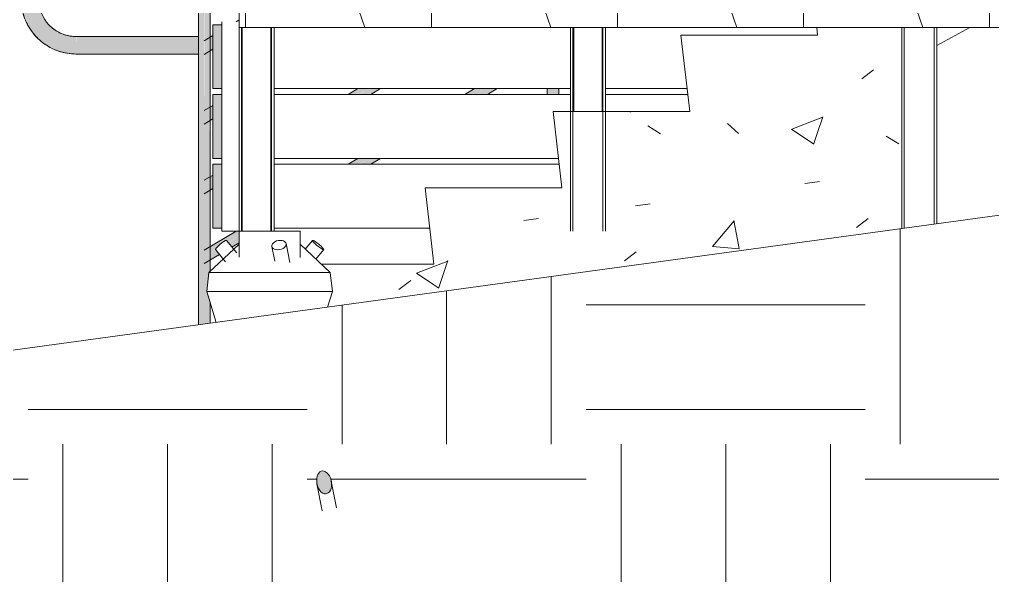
# Model space of a CAD drawing. Header units: inches. Extents: x -4168 to 1483, y -300 to 637.
# Drawn here: x -1173.5 to -1089.8, y -59.6 to -11.8 of the extents above; entities that cross this region are included whole.
import ezdxf

# ---------------------------------------------------------------- set-up
doc = ezdxf.new("R2010")
doc.units = ezdxf.units.IN
doc.header["$MEASUREMENT"] = 0
for name, color, linetype, lineweight in [('0-3', 55, 'Continuous', 9), ('0-5', 10, 'Continuous', 5), ('A-FLOR-7', 192, 'Continuous', 9), ('A-FLOR-HRAL-1', 55, 'Continuous', 9), ('A-FLOR-HRAL-2', 7, 'Continuous', 9), ('A-FLOR-PATT-1', 45, 'Continuous', 9), ('A-GLAZ-CURT', 52, 'Continuous', 9), ('A-GLAZ-CURT-2', 55, 'Continuous', 9), ('A-GLAZ-CURT-3', 23, 'Continuous', 9), ('A-GLAZ-CWMG-1', 55, 'Continuous', 9), ('C-TOPO', 7, 'Continuous', 9), ('C-TOPO-1', 55, 'Continuous', 9), ('C-TOPO-2', 45, 'Continuous', 9), ('S-FNDN-1', 7, 'Continuous', 9), ('S-FNDN-2', 55, 'Continuous', 9), ('S-FNDN-5', 9, 'Continuous', 9), ('S-STRS-3', 55, 'Continuous', 9)]:
    doc.layers.add(name, color=color, linetype=linetype, lineweight=lineweight)
pattern_1 = [(50, (99.77, 146.633), (27.5427, -2.40992), [2.88, -31.68]), (355, (99.77, 146.633), (-5.32784, 28.88427), [2.304, -25.344]), (100.451, (102.067, 146.432), (22.2153, 26.47393), [2.448, -26.924]), (46.184, (99.77, 154.313), (40.9819, -6.3564), [4.32, -47.52]), (96.636, (103.187, 153.784), (35.8907, 37.4062), [3.671, -40.386]), (351.184, (99.77, 154.313), (35.891, 37.4062), [3.456, -38.016]), (21, (103.61, 152.393), (22.92104, -15.46073), [2.88, -31.68]), (326, (103.61, 152.393), (9.34353, 27.84574), [2.304, -25.344]), (71.451, (105.522, 151.105), (32.26477, 12.3844), [2.448, -26.924]), (37.5, (99.771, 146.633), (0.466855, 12.78271), [1.267, -23.77, 1.267, -24.461, -25.44]), (37.5, (99.771, 146.633), (0.466855, 12.78271), [-50.765, 1.267, -24.173]), (7.5, (99.771, 146.633), (10.10159, 15.14509), [1.267, -13.402, 1.267, -23.194, -9.696]), (7.5, (99.771, 146.633), (10.10159, 15.14509), [-39.13, 1.267, -8.429]), (327.5, (91.208, 146.633), (20.49916, -0.86578), [1.267, -8.333, 1.267, -28.685, -39.744]), (327.5, (91.208, 146.633), (20.49916, -0.86578), [-39.552, 1.267, -38.477]), (317.5, (87.368, 146.633), (22.39478, 3.8443), [1.267, -11.213, 1.267, -18.624, -28.224]), (317.5, (87.368, 146.633), (22.39478, 3.8443), [-32.371, 1.267, -26.957])]

# ---------------------------------------------------------------- blocks, each defined once
blk = doc.blocks.new('CTR  - Topography_rvt-2-BUILDING SECTION - EAST_WEST AT RAMP - LOOKING SOUTH')
at = {"layer": 'C-TOPO-2'}
h = blk.add_hatch(dxfattribs=at)
h.set_pattern_fill('FP_27', color=256, style=0, pattern_type=2)
h.set_pattern_definition([(0, (-10964.796, 146.633), (24, 24), [24, -24]), (0, (-10964.796, 155.633), (24, 24), [24, -24]), (0, (-10964.796, 164.633), (24, 24), [24, -24]), (90, (-10961.796, 167.633), (-24, 24), [24, -24]), (90, (-10952.796, 167.633), (-24, 24), [24, -24]), (90, (-10943.796, 167.633), (-24, 24), [24, -24])])
h.paths.add_polyline_path([(-12268.834, -238.736), (-12090.189, -238.736), (-12090.189, -182), (-12097.189, -182), (-12097.189, -180), (-12105.689, -180), (-12105.689, -168), (-12101.101, -161.447), (-12095.131, -158), (-12090.189, -158), (-12090.189, -22.218), (-12110.747, -23.268), (-12126.634, -24.93), (-12268.834, -44.382), (-12268.834, -143.014)], flags=0)
h.paths.add_polyline_path([(-12100.939, -177.087), (-12100.049, -177.087), (-12099.247, -176.701), (-12098.692, -176.005), (-12098.494, -175.137), (-12098.692, -174.27), (-12099.247, -173.574), (-12100.049, -173.188), (-12100.939, -173.188), (-12101.741, -173.574), (-12102.296, -174.27), (-12102.494, -175.137), (-12102.296, -176.005), (-12101.741, -176.701), (-12101.101, -177.009)], flags=0)
h.paths.add_polyline_path([(-12211.544, -53.699), (-12211.753, -53.65), (-12211.923, -53.539), (-12212.128, -53.274), (-12212.266, -52.919), (-12212.517, -51.418), (-12212.457, -51.067), (-12212.307, -50.801), (-12212.123, -50.67), (-12211.878, -50.662), (-12211.632, -50.801), (-12211.408, -51.102), (-12211.277, -51.46), (-12211.031, -52.886), (-12211.091, -53.274), (-12211.219, -53.521), (-12211.432, -53.677), (-12211.521, -53.694)], flags=0)
at = {"layer": 'C-TOPO'}
blk.add_line((-12126.634, -24.93), (-12268.834, -44.382), dxfattribs=at)
at = {"layer": 'C-TOPO-1'}
for p, q in [((-12159.189, -14.052), (-12156.347, -12.5)), ((-12126.634, -24.93), (-12268.834, -44.382))]:
    blk.add_line(p, q, dxfattribs=at)
blk = doc.blocks.new('316600 - Special Foundations - Diamond Pier - Generic - 316600 - Special Foundations - Diamond Pier - Generic-562664-BUILDING SECTION - EAST_WEST AT RAMP - LOOKING SOUTH')
at = {"layer": 'S-FNDN-2'}
for p, q in [((-12219.189, -30), (-12213.951, -30)), ((-12219.189, -32.242), (-12219.189, -30)), ((-12213.951, -32.291), (-12213.951, -30)), ((-12219.393, -31.87), (-12220.265, -30.809)), ((-12212.875, -30.809), (-12213.497, -31.566)), ((-12219.189, -31.132), (-12221.782, -33.58)), ((-12221.231, -31.602), (-12220.37, -32.651)), ((-12216.371, -31.322), (-12216.127, -32.606)), ((-12214.837, -32.702), (-12215.143, -31.089)), ((-12211.358, -33.58), (-12213.951, -31.132)), ((-12212.588, -32.429), (-12211.909, -31.602)), ((-12221.782, -33.58), (-12221.979, -35.204)), ((-12217.744, -33.58), (-12221.763, -33.58)), ((-12211.358, -33.58), (-12217.744, -33.58)), ((-12211.161, -35.204), (-12211.358, -33.58)), ((-12221.979, -35.204), (-12221.161, -37.861)), ((-12217.789, -35.204), (-12221.96, -35.204)), ((-12211.161, -35.204), (-12217.789, -35.204)), ((-12211.575, -36.549), (-12211.161, -35.204))]:
    blk.add_line(p, q, dxfattribs=at)
for centre, major_axis, ratio, start_param, end_param in [((-12220.748, -31.206), (0.483, 0.397), 0.145209, 0.174972, 3.141593), ((-12220.748, -31.206), (0.483, 0.397), 0.145209, 6.196358, 6.458158), ((-12215.757, -31.206), (0.614, 0.117), 0.628002, 1.277109, 4.418702), ((-12215.757, -31.206), (0.614, 0.117), 0.628002, 4.418702, 7.560295), ((-12212.392, -31.206), (-0.483, 0.397), 0.145209, 6.108213, 9.249805), ((-12212.392, -31.206), (-0.483, 0.397), 0.145209, 2.96662, 6.108213)]:
    blk.add_ellipse(centre, major_axis=major_axis, ratio=ratio, start_param=start_param, end_param=end_param, dxfattribs=at)
blk = doc.blocks.new('316600 - Special Foundations - Diamond Pier - Generic - 316600 - Special Foundations - Diamond Pier - Generic-V97-BUILDING SECTION - EAST_WEST AT RAMP - LOOKING SOUTH')
at = {"layer": 'S-FNDN-5'}
blk.add_hatch(color=256, dxfattribs=at).paths.add_polyline_path([(-12211.878, -52.601), (-12211.551, -52.549), (-12211.424, -52.438), (-12211.285, -52.161), (-12211.236, -51.803), (-12211.285, -51.418), (-12211.424, -51.067), (-12211.632, -50.801), (-12211.878, -50.662), (-12212.204, -50.714), (-12212.331, -50.824), (-12212.471, -51.102), (-12212.519, -51.46), (-12212.471, -51.844), (-12212.331, -52.196), (-12212.123, -52.461), (-12211.898, -52.593)], flags=0)
at = {"layer": 'S-FNDN-1', "flags": 128}
for points in [[(-12211.878, -50.662), (-12212.003, -50.647), (-12212.123, -50.67), (-12212.234, -50.73), (-12212.331, -50.824), (-12212.411, -50.95), (-12212.471, -51.102), (-12212.507, -51.274), (-12212.519, -51.46), (-12212.507, -51.652), (-12212.471, -51.844), (-12212.411, -52.027), (-12212.331, -52.196), (-12212.234, -52.342), (-12212.123, -52.461), (-12212.003, -52.549), (-12211.878, -52.601)], [(-12211.878, -52.601), (-12211.753, -52.616), (-12211.632, -52.593), (-12211.521, -52.533), (-12211.424, -52.438), (-12211.344, -52.312), (-12211.285, -52.161), (-12211.249, -51.988), (-12211.236, -51.803), (-12211.249, -51.61), (-12211.285, -51.418), (-12211.344, -51.235), (-12211.424, -51.067), (-12211.521, -50.92), (-12211.632, -50.801), (-12211.753, -50.714), (-12211.878, -50.662)]]:
    blk.add_lwpolyline(points, dxfattribs=at)
at = {"layer": 'S-FNDN-2'}
for p, q in [((-12212.492, -51.748), (-12212.051, -54.068)), ((-12210.823, -53.834), (-12211.264, -51.515))]:
    blk.add_line(p, q, dxfattribs=at)
blk = doc.blocks.new('CTR - 1st Phase - Structure_rvt-2-BUILDING SECTION - EAST_WEST AT RAMP - LOOKING SOUTH')
at = {"layer": '0-3'}
for name in ['316600 - Special Foundations - Diamond Pier - Generic - 316600 - Special Foundations - Diamond Pier - Generic-562664-BUILDING SECTION - EAST_WEST AT RAMP - LOOKING SOUTH', '316600 - Special Foundations - Diamond Pier - Generic - 316600 - Special Foundations - Diamond Pier - Generic-V97-BUILDING SECTION - EAST_WEST AT RAMP - LOOKING SOUTH']:
    blk.add_blockref(name, (0, 0), dxfattribs=at)
blk = doc.blocks.new('Horizontal_Siding - Horizontal_Siding-2854550-BUILDING SECTION - EAST_WEST AT RAMP - LOOKING SOUTH')
at = {"layer": 'A-GLAZ-CURT-3'}
blk.add_hatch(color=256, dxfattribs=at).paths.add_polyline_path([(-12221.439, -29.75), (-12220.689, -29.75), (-12220.689, -24.25), (-12221.439, -24.25), (-12221.439, -29.344)], flags=0)
at = {"layer": 'A-GLAZ-CURT'}
for p, q in [((-12220.689, -24.25), (-12221.439, -24.25)), ((-12221.439, -24.25), (-12221.439, -29.75)), ((-12220.689, -29.75), (-12220.689, -24.25)), ((-12221.439, -29.75), (-12220.689, -29.75))]:
    blk.add_line(p, q, dxfattribs=at)
blk = doc.blocks.new('Rectangular Mullion - RAILING POST-2666420-BUILDING SECTION - EAST_WEST AT RAMP - LOOKING SOUTH')
at = {"layer": 'A-GLAZ-CWMG-1'}
for p, q in [((-12220.689, -24.25), (-12220.689, -24)), ((-12219.189, -24), (-12219.189, -30)), ((-12220.689, -30), (-12220.689, -29.75)), ((-12219.189, -30), (-12220.689, -30))]:
    blk.add_line(p, q, dxfattribs=at)
blk = doc.blocks.new('Rectangular Mullion - RAILING POST-2666421-BUILDING SECTION - EAST_WEST AT RAMP - LOOKING SOUTH')
at = {"layer": 'A-GLAZ-CWMG-1'}
for p, q in [((-12220.689, -18.25), (-12220.689, -18)), ((-12219.189, -18), (-12219.189, -24)), ((-12220.689, -24), (-12220.689, -23.75))]:
    blk.add_line(p, q, dxfattribs=at)
blk = doc.blocks.new('Rectangular Mullion - RAILING POST-V103-BUILDING SECTION - EAST_WEST AT RAMP - LOOKING SOUTH')
at = {"layer": 'A-GLAZ-CWMG-1'}
for p, q in [((-12220.689, -12.25), (-12220.689, -12)), ((-12219.189, -12.5), (-12219.189, -18)), ((-12220.689, -18), (-12220.689, -17.75))]:
    blk.add_line(p, q, dxfattribs=at)
blk = doc.blocks.new('Horizontal_Siding - Horizontal_Siding-2853021-BUILDING SECTION - EAST_WEST AT RAMP - LOOKING SOUTH')
at = {"layer": 'A-GLAZ-CURT-2'}
for p, q in [((-12191.672, -24.25), (-12216.191, -24.25)), ((-12216.189, -29.75), (-12202.794, -29.75))]:
    blk.add_line(p, q, dxfattribs=at)
blk = doc.blocks.new('Horizontal_Siding - Horizontal_Siding-V105-BUILDING SECTION - EAST_WEST AT RAMP - LOOKING SOUTH')
at = {"layer": 'A-GLAZ-CURT-2'}
for p, q in [((-12190.689, -18.25), (-12216.191, -18.25)), ((-12216.189, -23.75), (-12191.729, -23.75))]:
    blk.add_line(p, q, dxfattribs=at)
blk = doc.blocks.new('Horizontal_Siding - Horizontal_Siding-V106-BUILDING SECTION - EAST_WEST AT RAMP - LOOKING SOUTH')
at = {"layer": 'A-GLAZ-CURT-2'}
blk.add_line((-12180.607, -18.25), (-12187.691, -18.25), dxfattribs=at)
blk = doc.blocks.new('Horizontal_Siding - Horizontal_Siding-V107-BUILDING SECTION - EAST_WEST AT RAMP - LOOKING SOUTH')
at = {"layer": 'A-GLAZ-CURT-2'}
blk.add_line((-12216.189, -17.75), (-12190.687, -17.75), dxfattribs=at)
blk = doc.blocks.new('Horizontal_Siding - Horizontal_Siding-V108-BUILDING SECTION - EAST_WEST AT RAMP - LOOKING SOUTH')
at = {"layer": 'A-GLAZ-CURT-2'}
blk.add_line((-12187.689, -17.75), (-12180.664, -17.75), dxfattribs=at)
blk = doc.blocks.new('Rectangular Mullion - RAILING POST-V110-BUILDING SECTION - EAST_WEST AT RAMP - LOOKING SOUTH')
at = {"layer": 'A-GLAZ-CWMG-1'}
for p, q in [((-12190.689, -24), (-12190.689, -30)), ((-12190.479, -30), (-12190.479, -24)), ((-12187.9, -24), (-12187.9, -30)), ((-12187.689, -24), (-12187.689, -30))]:
    blk.add_line(p, q, dxfattribs=at)
blk = doc.blocks.new('Rectangular Mullion - RAILING POST-V111-BUILDING SECTION - EAST_WEST AT RAMP - LOOKING SOUTH')
at = {"layer": 'A-GLAZ-CWMG-1'}
for p, q in [((-12190.689, -18), (-12190.689, -24)), ((-12190.479, -24), (-12190.479, -18)), ((-12190.479, -18), (-12190.479, -19.714)), ((-12190.414, -18), (-12190.414, -19.714)), ((-12187.964, -18), (-12187.964, -19.714)), ((-12187.9, -18), (-12187.9, -24)), ((-12187.9, -18), (-12187.9, -19.714)), ((-12187.689, -18), (-12187.689, -24))]:
    blk.add_line(p, q, dxfattribs=at)
blk = doc.blocks.new('Rectangular Mullion - RAILING POST-V112-BUILDING SECTION - EAST_WEST AT RAMP - LOOKING SOUTH')
at = {"layer": 'A-GLAZ-CWMG-1'}
for p, q in [((-12190.689, -12.5), (-12190.689, -18)), ((-12190.479, -18), (-12190.479, -12.5)), ((-12190.479, -12.5), (-12190.479, -18)), ((-12190.414, -12.5), (-12190.414, -18)), ((-12187.964, -12.5), (-12187.964, -18)), ((-12187.9, -12.5), (-12187.9, -18)), ((-12187.9, -12.5), (-12187.9, -18)), ((-12187.689, -12.5), (-12187.689, -18))]:
    blk.add_line(p, q, dxfattribs=at)
blk = doc.blocks.new('Rectangular Mullion - RAILING POST-2680132-BUILDING SECTION - EAST_WEST AT RAMP - LOOKING SOUTH')
at = {"layer": 'A-GLAZ-CWMG-1'}
for p, q in [((-12162.189, -24), (-12162.189, -29.794)), ((-12161.979, -29.765), (-12161.979, -24)), ((-12159.4, -24), (-12159.4, -29.412)), ((-12159.189, -24), (-12159.189, -29.383))]:
    blk.add_line(p, q, dxfattribs=at)
blk = doc.blocks.new('Rectangular Mullion - RAILING POST-2680133-BUILDING SECTION - EAST_WEST AT RAMP - LOOKING SOUTH')
at = {"layer": 'A-GLAZ-CWMG-1'}
for p, q in [((-12162.189, -18), (-12162.189, -24)), ((-12161.979, -24), (-12161.979, -18)), ((-12159.4, -18), (-12159.4, -24)), ((-12159.189, -18), (-12159.189, -24))]:
    blk.add_line(p, q, dxfattribs=at)
blk = doc.blocks.new('Rectangular Mullion - RAILING POST-V115-BUILDING SECTION - EAST_WEST AT RAMP - LOOKING SOUTH')
at = {"layer": 'A-GLAZ-CWMG-1'}
for p, q in [((-12162.189, -12.5), (-12162.189, -18)), ((-12161.979, -18), (-12161.979, -12.5)), ((-12159.4, -12.5), (-12159.4, -18)), ((-12159.189, -12.5), (-12159.189, -18))]:
    blk.add_line(p, q, dxfattribs=at)
blk = doc.blocks.new('Rectangular Mullion - RAILING POST-2806289-BUILDING SECTION - EAST_WEST AT RAMP - LOOKING SOUTH')
at = {"layer": 'A-GLAZ-CWMG-1'}
for p, q in [((-12218.979, -30), (-12218.979, -24)), ((-12218.979, -30), (-12218.979, -24)), ((-12218.914, -30), (-12218.914, -24)), ((-12216.464, -30), (-12216.464, -24)), ((-12216.4, -24), (-12216.4, -30)), ((-12216.4, -30), (-12216.4, -24)), ((-12216.189, -30), (-12216.189, -24))]:
    blk.add_line(p, q, dxfattribs=at)
blk = doc.blocks.new('Rectangular Mullion - RAILING POST-2806290-BUILDING SECTION - EAST_WEST AT RAMP - LOOKING SOUTH')
at = {"layer": 'A-GLAZ-CWMG-1'}
for p, q in [((-12218.979, -24), (-12218.979, -18)), ((-12218.979, -24), (-12218.979, -18)), ((-12218.914, -24), (-12218.914, -18)), ((-12216.464, -24), (-12216.464, -18)), ((-12216.4, -18), (-12216.4, -24)), ((-12216.4, -24), (-12216.4, -18)), ((-12216.189, -24), (-12216.189, -18))]:
    blk.add_line(p, q, dxfattribs=at)
blk = doc.blocks.new('Rectangular Mullion - RAILING POST-V117-BUILDING SECTION - EAST_WEST AT RAMP - LOOKING SOUTH')
at = {"layer": 'A-GLAZ-CWMG-1'}
for p, q in [((-12218.979, -18), (-12218.979, -12.5)), ((-12218.979, -18), (-12218.979, -12.5)), ((-12218.914, -18), (-12218.914, -12.5)), ((-12216.464, -18), (-12216.464, -12.5)), ((-12216.4, -12.5), (-12216.4, -18)), ((-12216.4, -18), (-12216.4, -12.5)), ((-12216.189, -18), (-12216.189, -12.5))]:
    blk.add_line(p, q, dxfattribs=at)
blk = doc.blocks.new('Railing - 1_-2850780-BUILDING SECTION - EAST_WEST AT RAMP - LOOKING SOUTH')
at = {"layer": 'A-FLOR-HRAL-1'}
for p, q in [((-12192.689, 17.75), (-12192.689, 18.25)), ((-12191.689, 18.25), (-12191.689, 17.75)), ((-12192.689, 11.75), (-12192.689, 12.25)), ((-12191.689, 12.25), (-12191.689, 11.75)), ((-12192.689, 5.75), (-12192.689, 6.25)), ((-12191.689, 6.25), (-12191.689, 5.75)), ((-12192.689, -0.75), (-12192.689, 0.25)), ((-12191.689, 0.25), (-12191.689, -0.75)), ((-12192.689, -18.25), (-12192.689, -17.75)), ((-12191.689, -17.75), (-12191.689, -18.25))]:
    blk.add_line(p, q, dxfattribs=at)
blk = doc.blocks.new('Railing - 1_-2850776-BUILDING SECTION - EAST_WEST AT RAMP - LOOKING SOUTH')
at = {"layer": 'A-FLOR-HRAL-2'}
for points in [[(-12235.569, -4.534), (-12235.127, -4.164), (-12235.557, -4.524)], [(-12235.428, -12.402), (-12235.798, -11.96), (-12235.438, -12.39)]]:
    blk.add_hatch(color=256, dxfattribs=at).paths.add_polyline_path(points, flags=0)
at = {"layer": 'A-FLOR-HRAL-1'}
for p, q in [((-12222.689, -2.022), (-12222.689, 2.864)), ((-12222.677, 2.864), (-12222.677, 2.864)), ((-12221.702, 2.864), (-12221.702, 2.864)), ((-12221.689, 2.864), (-12221.689, -1.338)), ((-12221.689, -3.085), (-12221.689, -7.338)), ((-12222.689, -13.272), (-12222.689, -3.522)), ((-12235.428, -4.417), (-12235.487, -4.475)), ((-12221.689, -8.503), (-12221.689, -13.338)), ((-12235.545, -12.261), (-12235.487, -12.32)), ((-12222.689, -38.07), (-12222.689, -14.772)), ((-12221.689, -14.503), (-12221.689, -19.338)), ((-12221.689, -20.503), (-12221.689, -25.338)), ((-12221.689, -26.503), (-12221.689, -31.338)), ((-12221.689, -32.503), (-12221.689, -33.51)), ((-12221.689, -36.084), (-12221.689, -37.933))]:
    blk.add_line(p, q, dxfattribs=at)
at = {"layer": 'A-FLOR-HRAL-1', "flags": 128}
for points in [[(-12237.939, -6.772), (-12237.936, -6.582), (-12237.924, -6.393), (-12237.905, -6.204), (-12237.879, -6.016), (-12237.845, -5.829), (-12237.803, -5.643), (-12237.754, -5.46), (-12237.698, -5.278), (-12237.635, -5.099), (-12237.564, -4.923), (-12237.487, -4.749), (-12237.403, -4.579), (-12237.312, -4.412), (-12237.214, -4.249), (-12237.11, -4.09), (-12236.999, -3.936), (-12236.883, -3.786), (-12236.76, -3.64), (-12236.632, -3.5), (-12236.499, -3.365), (-12236.36, -3.235), (-12236.216, -3.111), (-12236.067, -2.993), (-12235.914, -2.881), (-12235.756, -2.775), (-12235.594, -2.676), (-12235.428, -2.583), (-12235.259, -2.497), (-12235.086, -2.418), (-12234.911, -2.345), (-12234.732, -2.28), (-12234.551, -2.222), (-12234.368, -2.171), (-12234.183, -2.127), (-12233.997, -2.091), (-12233.809, -2.063), (-12233.62, -2.042), (-12233.431, -2.028), (-12233.241, -2.023), (-12233.189, -2.022)], [(-12233.189, -14.772), (-12233.379, -14.769), (-12233.569, -14.757), (-12233.758, -14.738), (-12233.946, -14.712), (-12234.133, -14.678), (-12234.318, -14.636), (-12234.502, -14.587), (-12234.684, -14.531), (-12234.863, -14.468), (-12235.039, -14.397), (-12235.213, -14.32), (-12235.383, -14.236), (-12235.55, -14.144), (-12235.713, -14.047), (-12235.871, -13.943), (-12236.026, -13.832), (-12236.176, -13.716), (-12236.321, -13.593), (-12236.462, -13.465), (-12236.597, -13.332), (-12236.726, -13.193), (-12236.85, -13.049), (-12236.969, -12.9), (-12237.081, -12.747), (-12237.186, -12.589), (-12237.286, -12.427), (-12237.379, -12.261), (-12237.465, -12.092), (-12237.544, -11.919), (-12237.617, -11.744), (-12237.682, -11.565), (-12237.74, -11.384), (-12237.791, -11.201), (-12237.834, -11.016), (-12237.87, -10.83), (-12237.899, -10.642), (-12237.92, -10.453), (-12237.933, -10.264), (-12237.939, -10.074), (-12237.939, -10.022)]]:
    blk.add_lwpolyline(points, dxfattribs=at)
blk = doc.blocks.new('Railing - Railing-2854362-BUILDING SECTION - EAST_WEST AT RAMP - LOOKING SOUTH')
for name in ['Railing - 1_-2850780-BUILDING SECTION - EAST_WEST AT RAMP - LOOKING SOUTH', 'Railing - 1_-2850776-BUILDING SECTION - EAST_WEST AT RAMP - LOOKING SOUTH']:
    blk.add_blockref(name, (0, 0))
blk = doc.blocks.new('Railing - 1_-V119-BUILDING SECTION - EAST_WEST AT RAMP - LOOKING SOUTH')
at = {"layer": 'A-FLOR-HRAL-1'}
h = blk.add_hatch(color=256, dxfattribs=at)
h.paths.add_polyline_path([(-12192.621, -18.25), (-12192.189, -18.25), (-12192.2, -17.75), (-12192.689, -17.75), (-12192.677, -18.25), (-12192.622, -18.25)], flags=0)
h.paths.add_polyline_path([(-12192.291, -0.75), (-12192.189, -0.75), (-12192.189, 0.25), (-12192.683, 0.25), (-12192.648, -0.75), (-12192.424, -0.75)], flags=0)
h.paths.add_polyline_path([(-12192.326, 5.75), (-12192.189, 5.75), (-12192.189, 6.25), (-12192.681, 6.25), (-12192.657, 5.75), (-12192.419, 5.75)], flags=0)
h.paths.add_polyline_path([(-12192.358, 11.75), (-12192.189, 11.75), (-12192.189, 12.25), (-12192.679, 12.25), (-12192.665, 11.75), (-12192.414, 11.75)], flags=0)
h.paths.add_polyline_path([(-12192.391, 17.75), (-12192.189, 17.75), (-12192.189, 18.25), (-12192.678, 18.25), (-12192.673, 17.75), (-12192.409, 17.75)], flags=0)
h = blk.add_hatch(color=256, dxfattribs=at)
h.paths.add_polyline_path([(-12191.69, -18.25), (-12191.702, -17.75), (-12192.189, -17.75), (-12192.182, -18.25), (-12191.702, -18.25)], flags=0)
h.paths.add_polyline_path([(-12191.695, -0.75), (-12191.73, 0.25), (-12192.189, 0.25), (-12192.189, -0.75), (-12191.702, -0.75)], flags=0)
h.paths.add_polyline_path([(-12191.697, 5.75), (-12191.722, 6.25), (-12192.189, 6.25), (-12192.189, 5.75), (-12191.702, 5.75)], flags=0)
h.paths.add_polyline_path([(-12191.699, 11.75), (-12191.714, 12.25), (-12192.189, 12.25), (-12192.189, 11.75), (-12191.702, 11.75)], flags=0)
h.paths.add_polyline_path([(-12191.701, 17.75), (-12191.706, 18.25), (-12192.189, 18.25), (-12192.189, 17.75), (-12191.702, 17.75)], flags=0)
for p, q in [((-12192.689, 18.25), (-12192.689, 17.75)), ((-12191.689, 17.75), (-12191.689, 18.25)), ((-12192.689, 12.25), (-12192.689, 11.75)), ((-12191.689, 11.75), (-12191.689, 12.25)), ((-12192.689, 6.25), (-12192.689, 5.75)), ((-12191.689, 5.75), (-12191.689, 6.25)), ((-12192.689, 0.25), (-12192.689, -0.75)), ((-12191.689, -0.75), (-12191.689, 0.25)), ((-12192.689, -17.75), (-12192.689, -18.25)), ((-12191.689, -18.25), (-12191.689, -17.75))]:
    blk.add_line(p, q, dxfattribs=at)
blk = doc.blocks.new('Railing - 1_-V121-BUILDING SECTION - EAST_WEST AT RAMP - LOOKING SOUTH')
at = {"layer": 'A-FLOR-HRAL-2'}
for points in [[(-12222.677, -38.068), (-12222.189, -38.001), (-12222.204, 2.864), (-12222.677, 2.864), (-12222.677, -35.326)], [(-12233.189, -3.522), (-12222.677, -3.493), (-12222.677, -2.022), (-12233.189, -2.048), (-12233.189, -3.497)], [(-12237.275, -10.022), (-12236.439, -10.022), (-12236.465, -6.772), (-12237.939, -6.772), (-12237.914, -10.022), (-12237.384, -10.022)], [(-12222.689, -14.772), (-12222.689, -13.272), (-12233.189, -13.298), (-12233.189, -14.772), (-12225.923, -14.772)]]:
    blk.add_hatch(color=256, dxfattribs=at).paths.add_polyline_path(points, flags=0)
h = blk.add_hatch(color=256, dxfattribs=at)
h.paths.add_polyline_path([(-12222.189, -38.001), (-12221.702, -37.935), (-12221.71, -36.018), (-12221.96, -35.204), (-12221.715, -33.535), (-12221.702, -33.522), (-12221.718, -32.493), (-12221.951, -32.367), (-12222.009, -32.33), (-12222.115, -32.325), (-12222.189, -32.219), (-12222.189, -35.326)], flags=0)
h.paths.add_polyline_path([(-12222.189, -14.219), (-12222.103, -14.009), (-12221.904, -13.701), (-12221.702, -13.345), (-12221.711, -8.495), (-12221.951, -8.367), (-12221.972, -8.331), (-12222.132, -8.3), (-12222.189, -8.219), (-12222.189, -14.068)], flags=0)
h.paths.add_polyline_path([(-12222.189, -20.219), (-12222.072, -19.971), (-12221.951, -19.785), (-12221.702, -19.345), (-12221.711, -14.495), (-12221.951, -14.367), (-12221.972, -14.331), (-12222.115, -14.325), (-12222.189, -14.219), (-12222.189, -20.068)], flags=0)
h.paths.add_polyline_path([(-12222.189, -26.219), (-12222.042, -25.933), (-12221.951, -25.785), (-12221.702, -25.345), (-12221.745, -20.481), (-12221.951, -20.367), (-12221.972, -20.331), (-12222.115, -20.325), (-12222.189, -20.219), (-12222.189, -26.068)], flags=0)
h.paths.add_polyline_path([(-12222.189, -32.219), (-12222.115, -32.023), (-12221.951, -31.785), (-12221.702, -31.31), (-12221.731, -26.487), (-12221.951, -26.367), (-12221.972, -26.331), (-12222.115, -26.325), (-12222.189, -26.219), (-12222.189, -32.068)], flags=0)
h.paths.add_polyline_path([(-12222.189, -2.219), (-12222.115, -2.023), (-12221.951, -1.785), (-12221.702, -1.345), (-12221.702, 2.864), (-12222.189, 2.845), (-12222.189, -2.068)], flags=0)
h.paths.add_polyline_path([(-12222.189, -8.219), (-12222.115, -8.023), (-12221.929, -7.746), (-12221.702, -7.345), (-12221.711, -2.495), (-12221.951, -2.367), (-12221.972, -2.331), (-12222.115, -2.325), (-12222.189, -2.219), (-12222.189, -8.068)], flags=0)
h = blk.add_hatch(color=256, dxfattribs=at)
h.paths.add_polyline_path([(-12235.487, -4.474), (-12235.13, -4.164), (-12235.439, -4.432)], flags=0)
h.paths.add_polyline_path([(-12236.452, -6.772), (-12236.435, -6.75), (-12236.146, -5.46), (-12235.424, -4.432), (-12234.398, -3.763), (-12233.189, -3.497), (-12233.189, -2.022), (-12234.498, -2.256), (-12235.897, -2.884), (-12236.023, -2.966), (-12236.796, -3.704), (-12237.101, -4.106), (-12237.707, -5.304), (-12237.827, -5.904), (-12237.914, -6.772), (-12236.465, -6.772)], flags=0)
h.paths.add_polyline_path([(-12235.319, -2.592), (-12234.529, -2.223), (-12234.703, -2.278), (-12235.301, -2.583)], flags=0)
h = blk.add_hatch(color=256, dxfattribs=at)
h.paths.add_polyline_path([(-12235.487, -12.32), (-12235.798, -11.963), (-12235.53, -12.271)], flags=0)
h.paths.add_polyline_path([(-12233.189, -14.772), (-12233.212, -13.268), (-12234.502, -12.979), (-12235.53, -12.257), (-12236.213, -11.161), (-12236.465, -10.022), (-12237.939, -10.022), (-12237.679, -11.396), (-12237.078, -12.73), (-12236.995, -12.856), (-12236.258, -13.629), (-12235.855, -13.934), (-12234.657, -14.54), (-12233.995, -14.666), (-12233.344, -14.748)], flags=0)
h.paths.add_polyline_path([(-12237.37, -12.152), (-12237.744, -11.34), (-12237.644, -11.614), (-12237.379, -12.134)], flags=0)
at = {"layer": 'A-FLOR-HRAL-1'}
for p, q in [((-12222.689, 2.864), (-12222.689, -38.07)), ((-12222.677, 2.864), (-12222.189, 2.864)), ((-12222.141, 2.864), (-12221.702, 2.864)), ((-12221.689, -33.51), (-12221.689, 2.864)), ((-12222.677, -2.022), (-12233.189, -2.022)), ((-12233.189, -3.522), (-12222.677, -3.522)), ((-12237.939, -6.772), (-12237.939, -10.022)), ((-12236.439, -10.022), (-12236.439, -6.772)), ((-12222.689, -13.272), (-12233.189, -13.272)), ((-12222.689, -13.272), (-12222.689, -14.772)), ((-12233.189, -14.772), (-12222.689, -14.772)), ((-12221.689, -37.933), (-12221.689, -36.084))]:
    blk.add_line(p, q, dxfattribs=at)
at = {"layer": 'A-FLOR-HRAL-1', "flags": 128}
for points in [[(-12233.189, -2.022), (-12233.379, -2.026), (-12233.569, -2.038), (-12233.758, -2.056), (-12233.946, -2.083), (-12234.133, -2.117), (-12234.318, -2.158), (-12234.502, -2.207), (-12234.684, -2.263), (-12234.863, -2.327), (-12235.039, -2.397), (-12235.213, -2.475), (-12235.383, -2.559), (-12235.55, -2.65), (-12235.713, -2.748), (-12235.871, -2.852), (-12236.026, -2.962), (-12236.176, -3.079), (-12236.321, -3.201), (-12236.462, -3.329), (-12236.597, -3.463), (-12236.726, -3.602), (-12236.85, -3.746), (-12236.969, -3.895), (-12237.081, -4.048), (-12237.186, -4.206), (-12237.286, -4.368), (-12237.379, -4.534), (-12237.465, -4.703), (-12237.544, -4.875), (-12237.617, -5.051), (-12237.682, -5.23), (-12237.74, -5.41), (-12237.791, -5.593), (-12237.834, -5.778), (-12237.87, -5.965), (-12237.899, -6.153), (-12237.92, -6.342), (-12237.933, -6.531), (-12237.939, -6.721), (-12237.939, -6.772)], [(-12236.439, -6.772), (-12236.437, -6.642), (-12236.429, -6.513), (-12236.416, -6.383), (-12236.398, -6.255), (-12236.375, -6.127), (-12236.346, -6), (-12236.313, -5.874), (-12236.274, -5.75), (-12236.231, -5.627), (-12236.183, -5.507), (-12236.13, -5.388), (-12236.072, -5.272), (-12236.01, -5.157), (-12235.943, -5.046), (-12235.872, -4.937), (-12235.796, -4.831), (-12235.717, -4.729), (-12235.633, -4.629), (-12235.545, -4.533), (-12235.454, -4.441), (-12235.359, -4.352), (-12235.26, -4.267), (-12235.158, -4.187), (-12235.053, -4.11), (-12234.945, -4.038), (-12234.835, -3.97), (-12234.721, -3.906), (-12234.605, -3.847), (-12234.487, -3.793), (-12234.367, -3.743), (-12234.245, -3.699), (-12234.121, -3.659), (-12233.996, -3.624), (-12233.869, -3.594), (-12233.742, -3.57), (-12233.613, -3.55), (-12233.484, -3.536), (-12233.354, -3.527), (-12233.224, -3.523), (-12233.189, -3.522)], [(-12237.939, -10.022), (-12237.936, -10.212), (-12237.924, -10.402), (-12237.905, -10.591), (-12237.879, -10.779), (-12237.845, -10.966), (-12237.803, -11.151), (-12237.754, -11.335), (-12237.698, -11.517), (-12237.635, -11.696), (-12237.564, -11.872), (-12237.487, -12.046), (-12237.403, -12.216), (-12237.312, -12.383), (-12237.214, -12.545), (-12237.11, -12.704), (-12236.999, -12.859), (-12236.883, -13.009), (-12236.76, -13.154), (-12236.632, -13.295), (-12236.499, -13.43), (-12236.36, -13.559), (-12236.216, -13.683), (-12236.067, -13.801), (-12235.914, -13.913), (-12235.756, -14.019), (-12235.594, -14.119), (-12235.428, -14.212), (-12235.259, -14.298), (-12235.086, -14.377), (-12234.911, -14.45), (-12234.732, -14.515), (-12234.551, -14.573), (-12234.368, -14.624), (-12234.183, -14.667), (-12233.997, -14.703), (-12233.809, -14.732), (-12233.62, -14.753), (-12233.431, -14.766), (-12233.241, -14.772), (-12233.189, -14.772)], [(-12233.189, -13.272), (-12233.319, -13.27), (-12233.449, -13.262), (-12233.578, -13.249), (-12233.707, -13.231), (-12233.835, -13.208), (-12233.962, -13.179), (-12234.088, -13.146), (-12234.212, -13.107), (-12234.334, -13.064), (-12234.455, -13.016), (-12234.574, -12.963), (-12234.69, -12.905), (-12234.804, -12.843), (-12234.916, -12.776), (-12235.024, -12.705), (-12235.13, -12.629), (-12235.233, -12.549), (-12235.332, -12.466), (-12235.428, -12.378), (-12235.521, -12.287), (-12235.609, -12.192), (-12235.694, -12.093), (-12235.775, -11.991), (-12235.852, -11.886), (-12235.924, -11.778), (-12235.992, -11.668), (-12236.056, -11.554), (-12236.115, -11.438), (-12236.169, -11.32), (-12236.219, -11.2), (-12236.263, -11.078), (-12236.303, -10.954), (-12236.338, -10.829), (-12236.367, -10.702), (-12236.392, -10.575), (-12236.412, -10.446), (-12236.426, -10.317), (-12236.435, -10.187), (-12236.439, -10.057), (-12236.439, -10.022)]]:
    blk.add_lwpolyline(points, dxfattribs=at)
blk = doc.blocks.new('Railing - Railing-2854363-BUILDING SECTION - EAST_WEST AT RAMP - LOOKING SOUTH')
at = {"layer": 'A-FLOR-HRAL-2'}
h = blk.add_hatch(color=256, dxfattribs=at)
h.paths.add_polyline_path([(-12221.702, -14.51), (-12221.439, -14.333), (-12221.439, -13.771), (-12222.189, -14.219), (-12222.114, -14.325), (-12221.947, -14.37), (-12221.702, -14.493)], flags=0)
h.paths.add_polyline_path([(-12198.669, -0.75), (-12197.028, 0.25), (-12197.97, 0.25), (-12199.644, -0.75), (-12198.689, -0.75)], flags=0)
h.paths.add_polyline_path([(-12187.689, 5.809), (-12187.025, 6.25), (-12187.689, 6.241), (-12187.689, 5.818)], flags=0)
h.paths.add_polyline_path([(-12177.754, 11.75), (-12177.745, 11.75), (-12176.965, 12.25), (-12177.883, 12.25), (-12178.72, 11.75), (-12177.778, 11.75)], flags=0)
h.paths.add_polyline_path([(-12167.701, 17.75), (-12166.905, 18.25), (-12167.839, 18.25), (-12168.676, 17.75), (-12167.705, 17.75)], flags=0)
h = blk.add_hatch(color=256, dxfattribs=at)
h.paths.add_polyline_path([(-12222.189, -14.219), (-12221.439, -13.771), (-12221.439, -13.188), (-12221.711, -13.371), (-12222.115, -14.024)], flags=0)
h.paths.add_polyline_path([(-12219.189, -12), (-12219.189, -11.844), (-12219.402, -12), (-12219.195, -12)], flags=0)
h.paths.add_polyline_path([(-12200.619, -0.75), (-12199.644, -0.75), (-12197.97, 0.25), (-12198.945, 0.25)], flags=0)
h.paths.add_polyline_path([(-12178.79, 11.75), (-12178.72, 11.75), (-12177.949, 12.25), (-12178.858, 12.25), (-12179.662, 11.75), (-12178.972, 11.75)], flags=0)
h.paths.add_polyline_path([(-12169.651, 17.75), (-12168.676, 17.75), (-12167.863, 18.25), (-12168.814, 18.25)], flags=0)
h = blk.add_hatch(color=256, dxfattribs=at)
h.paths.add_polyline_path([(-12221.702, -20.51), (-12221.439, -20.333), (-12221.439, -19.771), (-12222.189, -20.219), (-12222.114, -20.325), (-12221.947, -20.37), (-12221.702, -20.493)], flags=0)
h.paths.add_polyline_path([(-12189.113, -0.75), (-12188.625, -0.75), (-12187.025, 0.25), (-12187.689, 0.241), (-12187.689, 0), (-12188.345, 0), (-12189.6, -0.75), (-12189.189, -0.75)], flags=0)
h.paths.add_polyline_path([(-12177.804, 5.75), (-12177.745, 5.75), (-12176.965, 6.25), (-12177.883, 6.25), (-12178.72, 5.75), (-12177.876, 5.75)], flags=0)
h.paths.add_polyline_path([(-12167.705, 11.75), (-12167.701, 11.75), (-12166.905, 12.25), (-12167.839, 12.25), (-12168.676, 11.75), (-12167.735, 11.75)], flags=0)
h = blk.add_hatch(color=256, dxfattribs=at)
h.paths.add_polyline_path([(-12222.189, -20.219), (-12221.439, -19.771), (-12221.439, -19.188), (-12221.711, -19.371), (-12222.132, -20.068)], flags=0)
h.paths.add_polyline_path([(-12189.6, -0.75), (-12188.345, 0), (-12189.32, 0), (-12190.491, -0.75), (-12189.716, -0.75)], flags=0)
h.paths.add_polyline_path([(-12179.695, 5.75), (-12178.72, 5.75), (-12177.949, 6.25), (-12178.858, 6.25)], flags=0)
h.paths.add_polyline_path([(-12168.704, 11.75), (-12168.676, 11.75), (-12167.863, 12.25), (-12168.814, 12.25), (-12169.618, 11.75), (-12168.929, 11.75)], flags=0)
h = blk.add_hatch(color=256, dxfattribs=at)
h.paths.add_polyline_path([(-12221.702, -26.51), (-12221.439, -26.333), (-12221.439, -25.771), (-12222.189, -26.219), (-12222.114, -26.325), (-12221.947, -26.37), (-12221.702, -26.493)], flags=0)
h.paths.add_polyline_path([(-12207.875, -18.25), (-12207.072, -17.75), (-12208.013, -17.75), (-12208.794, -18.25), (-12207.901, -18.25)], flags=0)
h.paths.add_polyline_path([(-12179.136, -0.75), (-12178.582, -0.75), (-12176.965, 0.25), (-12177.883, 0.25), (-12179.557, -0.75), (-12179.305, -0.75)], flags=0)
h.paths.add_polyline_path([(-12167.701, 5.75), (-12166.905, 6.25), (-12167.839, 6.25), (-12168.676, 5.75), (-12167.705, 5.75)], flags=0)
h = blk.add_hatch(color=256, dxfattribs=at)
h.paths.add_polyline_path([(-12222.189, -26.219), (-12221.439, -25.771), (-12221.439, -25.188), (-12221.711, -25.371), (-12222.115, -26.024)], flags=0)
h.paths.add_polyline_path([(-12209.825, -18.25), (-12208.85, -18.25), (-12208.013, -17.75), (-12208.988, -17.75)], flags=0)
h.paths.add_polyline_path([(-12180.105, -0.75), (-12179.557, -0.75), (-12177.949, 0.25), (-12178.858, 0.25), (-12180.499, -0.75), (-12180.246, -0.75)], flags=0)
h.paths.add_polyline_path([(-12169.651, 5.75), (-12168.676, 5.75), (-12167.863, 6.25), (-12168.814, 6.25)], flags=0)
h = blk.add_hatch(color=256, dxfattribs=at)
h.paths.add_polyline_path([(-12221.702, -32.51), (-12220.895, -32.008), (-12221.234, -31.648), (-12222.189, -32.219), (-12222.114, -32.325), (-12221.947, -32.37), (-12221.702, -32.493)], flags=0)
h.paths.add_polyline_path([(-12219.803, -31.375), (-12219.189, -30.989), (-12219.189, -30.427), (-12220.107, -31.004), (-12219.813, -31.363)], flags=0)
h.paths.add_polyline_path([(-12207.901, -24.25), (-12207.875, -24.25), (-12207.072, -23.75), (-12208.013, -23.75), (-12208.794, -24.25), (-12207.909, -24.25)], flags=0)
h.paths.add_polyline_path([(-12197.852, -18.25), (-12197.832, -18.25), (-12197.028, -17.75), (-12197.97, -17.75), (-12198.807, -18.25), (-12197.865, -18.25)], flags=0)
h.paths.add_polyline_path([(-12169.291, -0.75), (-12168.538, -0.75), (-12166.905, 0.25), (-12167.839, 0.25), (-12169.513, -0.75)], flags=0)
h = blk.add_hatch(color=256, dxfattribs=at)
h.paths.add_polyline_path([(-12222.189, -32.219), (-12221.221, -31.61), (-12221.221, -31.554), (-12220.994, -31.301), (-12220.518, -30.921), (-12220.282, -30.803), (-12220.176, -30.921), (-12220.123, -30.985), (-12219.189, -30.427), (-12219.21, -30), (-12219.45, -30), (-12221.711, -31.371), (-12222.115, -32.024)], flags=0)
h.paths.add_polyline_path([(-12209.287, -24.25), (-12208.85, -24.25), (-12208.013, -23.75), (-12208.988, -23.75), (-12209.772, -24.25), (-12209.338, -24.25)], flags=0)
h.paths.add_polyline_path([(-12199.782, -18.25), (-12198.807, -18.25), (-12197.97, -17.75), (-12198.945, -17.75)], flags=0)
h.paths.add_polyline_path([(-12170.203, -0.75), (-12169.513, -0.75), (-12167.863, 0.25), (-12168.814, 0.25), (-12170.455, -0.75), (-12170.224, -0.75)], flags=0)
at = {"layer": 'A-FLOR-HRAL-1'}
for p, q in [((-12219.189, -11.844), (-12219.45, -12)), ((-12221.439, -13.188), (-12222.189, -13.636)), ((-12222.189, -14.801), (-12221.439, -14.353)), ((-12208.988, -17.75), (-12209.825, -18.25)), ((-12207.875, -18.25), (-12207.038, -17.75)), ((-12198.945, -17.75), (-12199.782, -18.25)), ((-12197.832, -18.25), (-12196.995, -17.75)), ((-12221.439, -19.188), (-12222.189, -19.636)), ((-12222.189, -20.801), (-12221.439, -20.353)), ((-12208.988, -23.75), (-12209.825, -24.25)), ((-12207.875, -24.25), (-12207.038, -23.75)), ((-12221.439, -25.188), (-12222.189, -25.636)), ((-12222.189, -26.801), (-12221.439, -26.353)), ((-12219.45, -30), (-12222.189, -31.636)), ((-12219.809, -31.379), (-12219.189, -31.009)), ((-12222.189, -32.801), (-12220.883, -32.021))]:
    blk.add_line(p, q, dxfattribs=at)
for name in ['Railing - 1_-V119-BUILDING SECTION - EAST_WEST AT RAMP - LOOKING SOUTH', 'Railing - 1_-V121-BUILDING SECTION - EAST_WEST AT RAMP - LOOKING SOUTH']:
    blk.add_blockref(name, (0, 0))

msp = doc.modelspace()

# ---------------------------------------------------------------- hatches: boundary and pattern name
at = {"layer": 'A-FLOR-PATT-1'}
h = msp.add_hatch(dxfattribs=at)
h.set_pattern_fill('FP_33', color=256, style=0, pattern_type=2)
h.set_pattern_definition([(108.435, (103.93, 146.633), (-15.99388, 31.98674), [6.069, -44.507]), (139.399, (102.0108, 152.391), (-95.9622024, 79.9673404), [2.949, -144.505]), (136.848, (115.7648, 154.31), (-239.90504506, 223.90865637), [7.015, -343.752]), (109.983, (110.6468, 159.108), (-47.9803173, 127.949461), [3.744, -183.456]), (90, (109.368, 146.633), (-15.994, 15.994), [3.199, -12.795]), (118.443, (109.3678, 149.832), (111.95544918, -207.91672602), [8.731, -427.81]), (84.289, (105.2088, 157.509), (-15.9941554, -143.9418669), [3.215, -157.519]), (129.806, (105.5288, 160.708), (63.975122, -79.9680273), [2.498, -122.416])])
h.paths.add_polyline_path([(-1135.0575, -12.5), (-1022.6226, -12.5), (-1022.6226, -11), (-1154.6226, -11), (-1154.6226, -12.5), (-1135.146, -12.5)], flags=0)
at = {"layer": 'S-STRS-3'}
h = msp.add_hatch(dxfattribs=at)
h.set_pattern_fill('FP_34', color=256, style=0, pattern_type=2)
h.set_pattern_definition(pattern_1)
h.paths.add_polyline_path([(-1104.8726, -30.7855), (-1094.6226, -29.3834), (-1094.6226, -12.5), (-1104.9459, -12.5), (-1104.8726, -13.1429), (-1104.8726, -29.4085)], flags=0)
h = msp.add_hatch(dxfattribs=at)
h.set_pattern_fill('FP_34', color=256, style=0, pattern_type=2)
h.set_pattern_definition(pattern_1)
h.paths.add_polyline_path([(-1115.8726, -32.2902), (-1104.8726, -30.7855), (-1104.8726, -13.1429), (-1116.6226, -13.1429), (-1115.8726, -19.7143), (-1115.8726, -31.1623)], flags=0)
h = msp.add_hatch(dxfattribs=at)
h.set_pattern_fill('FP_34', color=256, style=0, pattern_type=2)
h.set_pattern_definition(pattern_1)
h.paths.add_polyline_path([(-1126.8726, -33.7949), (-1115.8726, -32.2902), (-1115.8726, -19.7143), (-1127.6226, -19.7143), (-1126.8726, -26.2857), (-1126.8726, -33.4988)], flags=0)
h = msp.add_hatch(dxfattribs=at)
h.set_pattern_fill('FP_34', color=256, style=0, pattern_type=2)
h.set_pattern_definition(pattern_1)
h.paths.add_polyline_path([(-1137.8726, -35.2996), (-1126.8726, -33.7949), (-1126.8726, -26.2857), (-1138.6226, -26.2857), (-1137.8726, -32.8571)], flags=0)
h = msp.add_hatch(dxfattribs=at)
h.set_pattern_fill('FP_34', color=256, style=0, pattern_type=2)
h.set_pattern_definition(pattern_1)
h.paths.add_polyline_path([(-1147.0273, -36.5519), (-1137.8726, -35.2996), (-1137.8726, -32.8571), (-1147.5709, -32.8571), (-1146.8101, -33.5799), (-1146.6135, -35.2037), (-1146.9604, -36.3338)], flags=0)

# ---------------------------------------------------------------- linework, layer by layer
at = {"layer": 'A-FLOR-7'}
for p, q in [((-1154.6226, -0.75), (-1154.6226, -12.5)), ((-1154.6226, -12.5), (-1025.6226, -12.5))]:
    msp.add_line(p, q, dxfattribs=at)
at = {"layer": 'S-STRS-3'}
for p, q in [((-1104.9459, -12.5), (-1104.8726, -13.1429)), ((-1094.6226, -29.3834), (-1094.6226, -12.5)), ((-1116.6226, -13.1429), (-1104.8726, -13.1429)), ((-1116.6226, -13.1429), (-1115.8726, -19.7143)), ((-1127.6226, -19.7143), (-1115.8726, -19.7143)), ((-1127.6226, -19.7143), (-1126.8726, -26.2857)), ((-1138.6226, -26.2857), (-1126.8726, -26.2857)), ((-1138.6226, -26.2857), (-1137.8726, -32.8571)), ((-1147.5709, -32.8571), (-1137.8726, -32.8571))]:
    msp.add_line(p, q, dxfattribs=at)

# ---------------------------------------------------------------- block references
at = {"layer": '0-5'}
for name in ['CTR - 1st Phase - Structure_rvt-2-BUILDING SECTION - EAST_WEST AT RAMP - LOOKING SOUTH', 'CTR  - Topography_rvt-2-BUILDING SECTION - EAST_WEST AT RAMP - LOOKING SOUTH']:
    msp.add_blockref(name, (11064.5668, 0), dxfattribs=at)
at = {"layer": 'A-FLOR-HRAL-1'}
for name in ['Railing - Railing-2854362-BUILDING SECTION - EAST_WEST AT RAMP - LOOKING SOUTH', 'Railing - Railing-2854363-BUILDING SECTION - EAST_WEST AT RAMP - LOOKING SOUTH']:
    msp.add_blockref(name, (11064.5668, 0), dxfattribs=at)
at = {"layer": 'A-GLAZ-CURT-2'}
for name, p in [('Horizontal_Siding - Horizontal_Siding-2854550-BUILDING SECTION - EAST_WEST AT RAMP - LOOKING SOUTH', (11064.5668, 12)), ('Horizontal_Siding - Horizontal_Siding-2854550-BUILDING SECTION - EAST_WEST AT RAMP - LOOKING SOUTH', (11064.5668, 6)), ('Horizontal_Siding - Horizontal_Siding-V105-BUILDING SECTION - EAST_WEST AT RAMP - LOOKING SOUTH', (11064.5668, 0)), ('Horizontal_Siding - Horizontal_Siding-V107-BUILDING SECTION - EAST_WEST AT RAMP - LOOKING SOUTH', (11064.5668, 0)), ('Horizontal_Siding - Horizontal_Siding-V106-BUILDING SECTION - EAST_WEST AT RAMP - LOOKING SOUTH', (11064.5668, 0)), ('Horizontal_Siding - Horizontal_Siding-V108-BUILDING SECTION - EAST_WEST AT RAMP - LOOKING SOUTH', (11064.5668, 0)), ('Horizontal_Siding - Horizontal_Siding-2854550-BUILDING SECTION - EAST_WEST AT RAMP - LOOKING SOUTH', (11064.5668, 0)), ('Horizontal_Siding - Horizontal_Siding-2853021-BUILDING SECTION - EAST_WEST AT RAMP - LOOKING SOUTH', (11064.5668, 0))]:
    msp.add_blockref(name, p, dxfattribs=at)
at = {"layer": 'A-GLAZ-CWMG-1'}
for name in ['Rectangular Mullion - RAILING POST-V103-BUILDING SECTION - EAST_WEST AT RAMP - LOOKING SOUTH', 'Rectangular Mullion - RAILING POST-V117-BUILDING SECTION - EAST_WEST AT RAMP - LOOKING SOUTH', 'Rectangular Mullion - RAILING POST-V112-BUILDING SECTION - EAST_WEST AT RAMP - LOOKING SOUTH', 'Rectangular Mullion - RAILING POST-V115-BUILDING SECTION - EAST_WEST AT RAMP - LOOKING SOUTH', 'Rectangular Mullion - RAILING POST-2666421-BUILDING SECTION - EAST_WEST AT RAMP - LOOKING SOUTH', 'Rectangular Mullion - RAILING POST-2806290-BUILDING SECTION - EAST_WEST AT RAMP - LOOKING SOUTH', 'Rectangular Mullion - RAILING POST-V111-BUILDING SECTION - EAST_WEST AT RAMP - LOOKING SOUTH', 'Rectangular Mullion - RAILING POST-2680133-BUILDING SECTION - EAST_WEST AT RAMP - LOOKING SOUTH', 'Rectangular Mullion - RAILING POST-2666420-BUILDING SECTION - EAST_WEST AT RAMP - LOOKING SOUTH', 'Rectangular Mullion - RAILING POST-2806289-BUILDING SECTION - EAST_WEST AT RAMP - LOOKING SOUTH', 'Rectangular Mullion - RAILING POST-V110-BUILDING SECTION - EAST_WEST AT RAMP - LOOKING SOUTH', 'Rectangular Mullion - RAILING POST-2680132-BUILDING SECTION - EAST_WEST AT RAMP - LOOKING SOUTH']:
    msp.add_blockref(name, (11064.5668, 0), dxfattribs=at)

doc.saveas('drawing.dxf')
